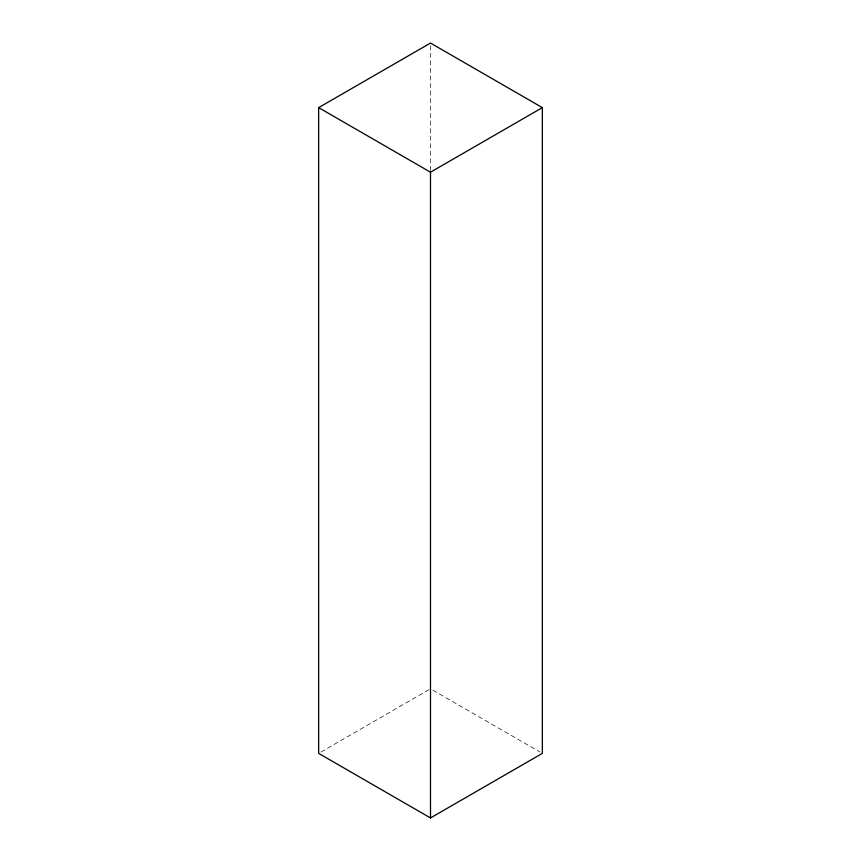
<?xml version="1.0" encoding="UTF-8"?>
<svg xmlns="http://www.w3.org/2000/svg" width="861" height="861" viewBox="0 0 861 861"><rect width="100%" height="100%" fill="white"/><g stroke="black" fill="none" stroke-linecap="round" stroke-linejoin="round"><path stroke-width="0.65" stroke-dasharray="4.3 3.23" d="M320.981 752.03L430.5 688.8M432.835 690.145L540.019 752.03M430.5 45.73L430.5 170.586"/><path stroke-width="1.29" d="M318.656 107.625L430.5 43.05L542.344 107.625L542.344 753.375L430.5 817.95L318.656 753.375L318.656 107.625L430.5 172.2L542.344 107.625M430.5 172.2L430.5 817.95"/></g></svg>
